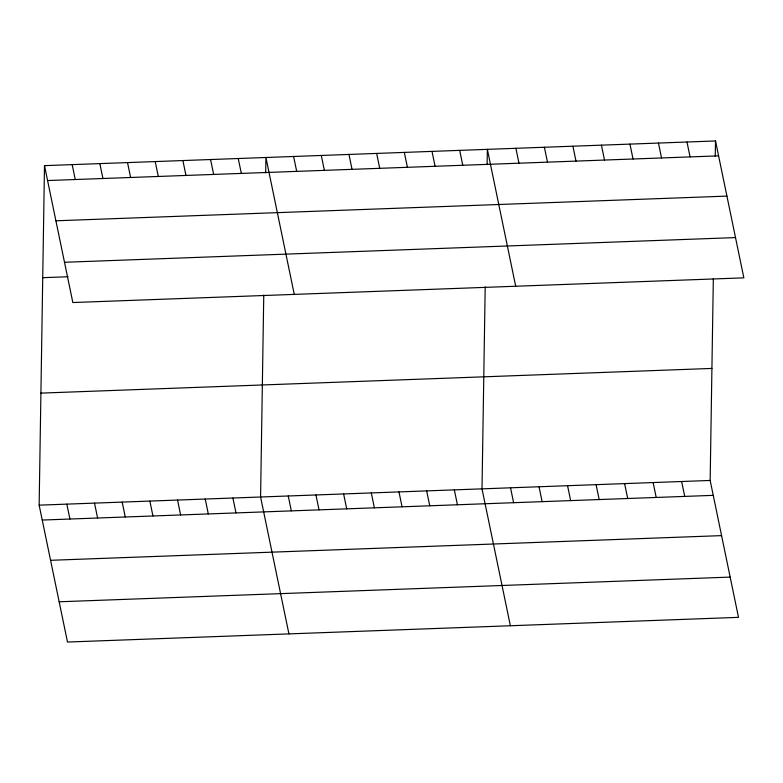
<?xml version="1.0" encoding="UTF-8"?>
<svg xmlns="http://www.w3.org/2000/svg" width="783" height="783" viewBox="0 0 783 783"><rect width="100%" height="100%" fill="white"/><g stroke="black" fill="none" stroke-linecap="round" stroke-linejoin="round"><path stroke-width="1.17" d="M713.333 278.513L710.161 480.459L738.506 617.356L67.495 642.04L39.15 505.152L44.494 165.644L715.505 140.96L743.85 277.848L72.839 302.541L44.494 165.644M263.763 295.054L260.582 496.999L288.927 633.897M265.682 172.828L265.926 157.5L294.271 294.388M485.196 286.901L482.015 488.856L510.369 625.744M487.114 164.684L487.359 149.357L515.703 286.245M715.261 156.287L715.505 140.96M47.577 180.54L718.588 155.856M55.916 220.796L726.927 196.112M64.509 262.276L735.511 237.592M42.732 277.681L68.004 276.751M40.912 393.115L711.923 368.431M39.15 505.152L710.161 480.459M42.233 520.049L713.244 495.355M50.572 560.305L721.583 535.621M59.165 601.784L730.167 577.1M686.985 142.007L690.068 156.903M658.464 143.054L661.547 157.951M629.943 144.111L633.036 158.998M681.641 481.516L684.724 496.412M601.432 145.158L604.515 160.055M653.12 482.563L656.203 497.459M572.911 146.206L575.994 161.102M624.609 483.61L627.692 498.507M544.391 147.253L547.483 162.15M596.088 484.657L599.171 499.554M515.88 148.3L518.963 163.197M567.567 485.705L570.65 500.601M539.047 486.762L542.139 501.649M459.68 150.375L462.763 165.262M510.536 487.809L513.619 502.706M432.001 151.393L435.084 166.29M404.322 152.411L407.405 167.308M454.336 489.874L457.419 504.771M376.643 153.429L379.726 168.325M426.657 490.892L429.74 505.789M348.964 154.447L352.047 169.343M398.978 491.91L402.061 506.807M321.284 155.465L324.368 170.361M371.299 492.928L374.382 507.824M293.605 156.483L296.688 171.379M343.62 493.946L346.703 508.842M315.94 494.964L319.024 509.86M238.247 158.518L241.33 173.415M288.261 495.982L291.345 510.878M210.568 159.536L213.651 174.433M182.889 160.554L185.972 175.451M232.903 498.017L235.986 512.914M155.21 161.572L158.293 176.469M205.224 499.035L208.307 513.932M127.531 162.59L130.614 177.487M177.545 500.053L180.628 514.95M99.852 163.608L102.935 178.504M149.866 501.071L152.949 515.968M72.173 164.626L75.256 179.522M122.187 502.089L125.27 516.986M94.508 503.117L97.591 518.003M66.829 504.135L69.912 519.021"/></g></svg>
